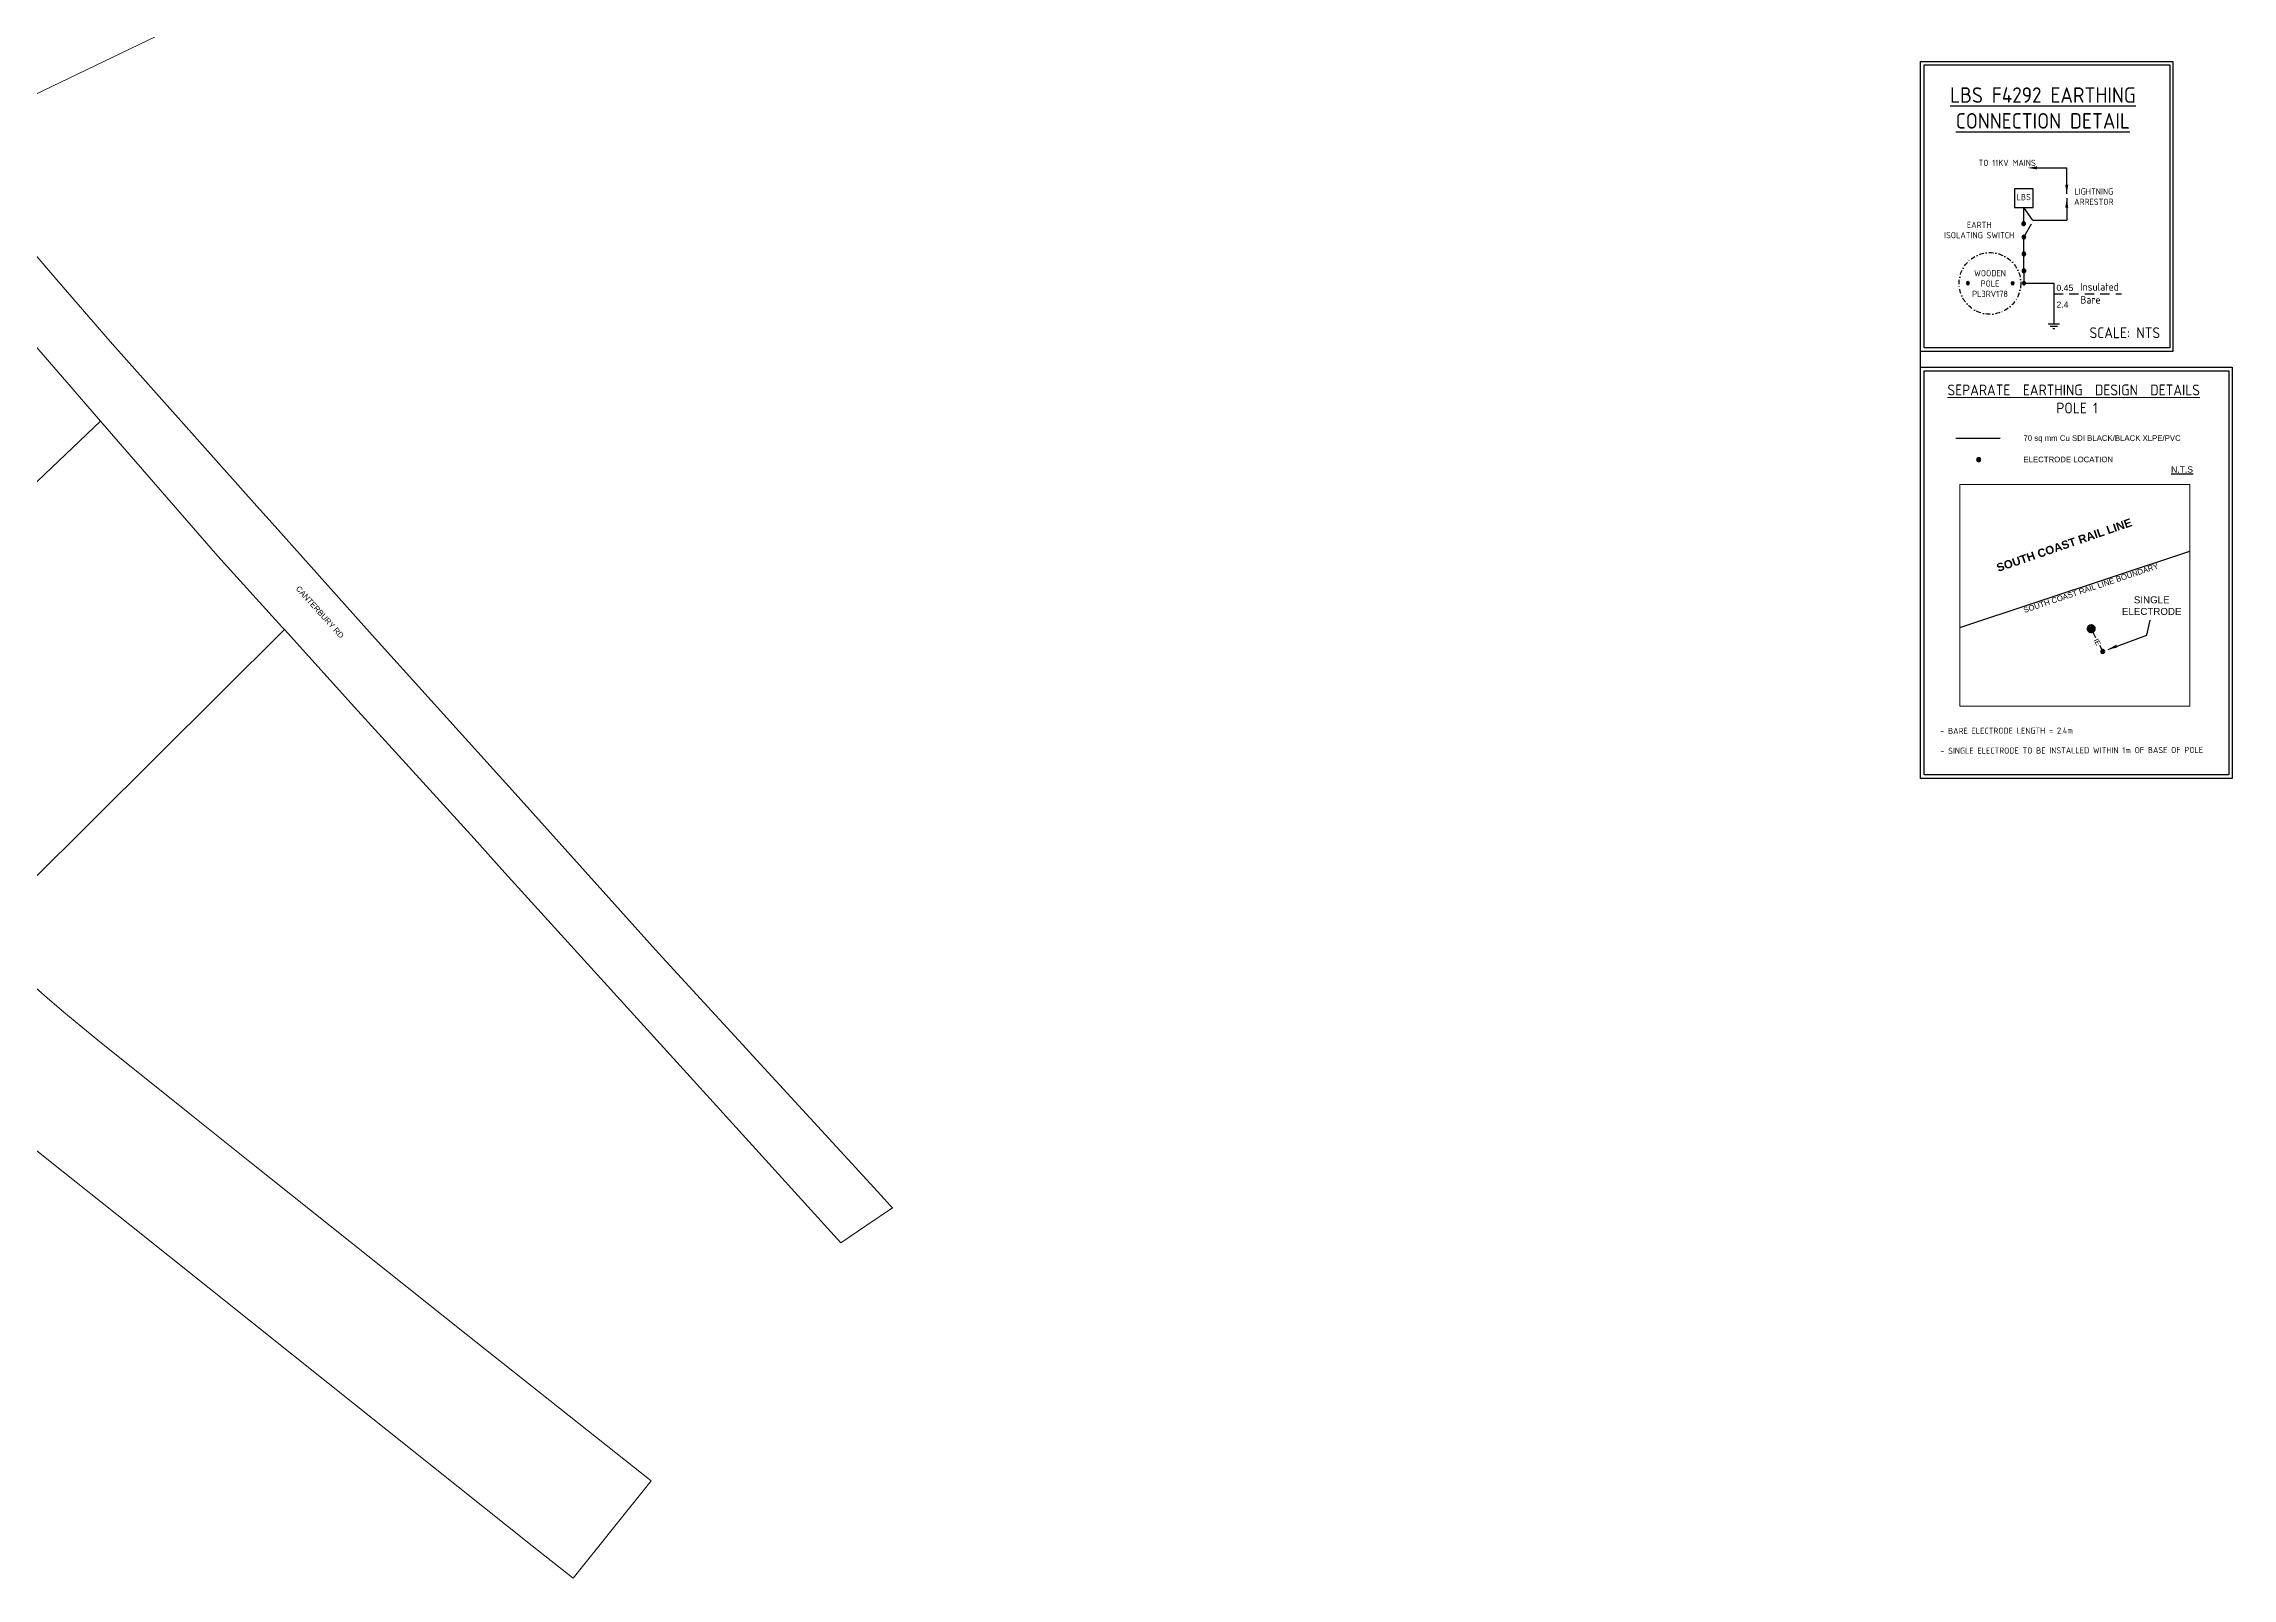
# Model space of a CAD drawing. Header units: metres. Extents: x 298818 to 303434, y 6182670 to 6184902.
# Drawn here: x 300628 to 301334, y 6183232 to 6183727 of the extents above; entities that cross this region are included whole.
import ezdxf
from ezdxf.enums import TextEntityAlignment as Align

# ---------------------------------------------------------------- set-up
doc = ezdxf.new("R2010")
doc.units = ezdxf.units.M
doc.linetypes.add('DASHDOT2', pattern=[0.5, 0.25, -0.125, 0, -0.125])
doc.linetypes.add('IECLdasha', pattern=[5, 3, -2])
doc.layers.get('0').update_dxf_attribs({"color": 6})
doc.layers.add('Cadastre Land Parcels_SP_EXT', color=9, linetype='Continuous', lineweight=5)
doc.layers.add('Cadastre Roads_SP_EXT', color=9, linetype='Continuous', lineweight=5)
for name, color, linetype in [('Earthing_SP_Misc', 7, 'Continuous'), ('Notes', 7, 'Continuous'), ('OH_Details_SP_MISC', 7, 'Continuous')]:
    doc.layers.add(name, color=color, linetype=linetype)
doc.styles.add('ARIAL', font='arial.ttf', dxfattribs={"height": 2})
doc.styles.add('iecARIALBOLD', font='arialbd.ttf')
doc.styles.add('iecISOCP', font='isocp.shx')
doc.styles.add('ieISOCP', font='isocp.shx')
doc.styles.add('POLE_LABEL', font='arial.ttf')
doc.styles.add('RoadName', font='arial.ttf', dxfattribs={"height": 2.5})
doc.styles.get("Standard").update_dxf_attribs({"font": 'arial.ttf'})
doc.linetypes.add('IECLCABIEE', pattern='A,6,-0.5,["IE",Standard,S=1.7,R=0,X=0.5,Y=-1],-2.8', length=9.3)
doc.dimstyles.new('GISCAD Dim Style', dxfattribs={"dimtxt": 2.5, "dimasz": 3, "dimexe": 1.25, "dimexo": 0.625, "dimtad": 1, "dimtoh": 1, "dimdec": 1, "dimtxsty": 'ARIAL', "dimcen": 2.5, "dimadec": 0, "dimazin": 0, "dimtfac": 1, "dimtdec": 1, "dimtmove": 0, "dimatfit": 3, "dimfxl": 1.25, "dimarcsym": 0})

# ---------------------------------------------------------------- blocks, each defined once
blk = doc.blocks.new('POLE_EXT')
blk.add_hatch(color=256).paths.add_polyline_path([(-1, 0, 1), (1, 0, 1)])
blk.add_lwpolyline([(-1, 0, 1), (1, 0, 1)], format="xyb", close=True)
for tag, height, flags, p in [('pNumber', 2.5, 8, (-17.8, 2.1)), ('OWNED_BY', 0.2, 9, (1.4, -0.4)), ('PARENT', 0.2, 9, (1.4, -0.6)), ('SPECIAL_USE', 0.2, 9, (1.4, -0.8)), ('STATE', 0.2, 9, (1.4, -1)), ('USAGE', 0.2, 9, (1.4, -1.2)), ('cLV', 0.2, 9, (1.4, -1.4)), ('hDepth', 0.2, 9, (1.4, -1.6)), ('hDia', 0.2, 9, (1.4, -1.8)), ('cHV', 0.2, 9, (1.4, -2)), ('LBRACKET', 0.2, 9, (1.4, -2.2)), ('LExisting', 0.2, 9, (1.4, -2.4)), ('LANTNUMBER', 0.2, 9, (1.4, -2.6)), ('LOther', 0.2, 9, (1.4, -2.8)), ('LRemove', 0.2, 9, (1.4, -3)), ('LEGEND', 0.2, 9, (1.4, -3.2)), ('cLinedev', 0.2, 9, (1.4, -3.4)), ('LOCATION', 0.2, 9, (1.4, -3.6)), ('pExisting', 0.2, 9, (1.4, -3.8)), ('PFNUMBER', 0.2, 9, (1.4, -4)), ('NEWPFNUMBER', 0.2, 9, (1.4, -4.2)), ('pFooting', 0.2, 9, (1.4, -4.4)), ('pNew', 0.2, 9, (1.4, -4.6)), ('pRelocate', 0.2, 9, (1.4, -5)), ('pRemove', 0.2, 9, (1.4, -5.2)), ('pReplace', 0.2, 9, (1.4, -5.4)), ('pStay', 0.2, 9, (1.4, -5.6)), ('pType', 0.2, 9, (1.4, -5.8)), ('cspan', 0.2, 9, (1.4, -6)), ('STREETNAME', 0.2, 9, (1.4, -6.2)), ('SUBURB', 0.2, 9, (1.4, -6.4)), ('NOTES', 0.2, 9, (1.4, -6.6)), ('MAINTAINED_BY', 0.2, 9, (1.4, -6.8)), ('OPERATED_BY', 0.2, 9, (1.4, -7))]:
    blk.add_attdef(tag, text='', height=height, dxfattribs=dict(flags=flags)).set_placement(p, align=Align.MIDDLE_LEFT)
at = {"style": 'POLE_LABEL'}
for tag, height, flags, p in [('STRUCTURE_PLANT_NUMBER', 0.2, 9, (1.4, 0)), ('ASSET_NUM', 2.5, 8, (2, 2)), ('STREET_CODE', 0.2, 9, (1.4, -0.2))]:
    blk.add_attdef(tag, text='', height=height, dxfattribs=dict(at, flags=flags)).set_placement(p, align=Align.MIDDLE_LEFT)
at = {"flags": 1}
blk.add_attdef('Z', (1.4, -7.3), '', height=0.2, dxfattribs=at)
blk = doc.blocks.new('Pole Exist (M02)')
blk.add_hatch(color=256).paths.add_polyline_path([(-1, 0, 1), (1, 0, 1)])
blk.add_lwpolyline([(-1, 0, 1), (1, 0, 1)], format="xyb", close=True)

msp = doc.modelspace()

# ---------------------------------------------------------------- hatches: boundary and pattern name
at = {"layer": 'Notes'}
h = msp.add_hatch(color=256, dxfattribs=at)
edge = h.paths.add_edge_path()
edge.add_arc((301288.86, 6183538), 1.49, 130.60512, 490.60512)

# ---------------------------------------------------------------- linework, layer by layer
at = {"color": 7, "linetype": 'Continuous'}
msp.add_line((301246.47, 6183538.41), (301320.7, 6183562.99), dxfattribs=at)
at = {"layer": 'Cadastre Land Parcels_SP_EXT', "linetype": 'Continuous'}
msp.add_lwpolyline([(300721.13, 6183756.4), (300683.2, 6183797.82), (300675.04, 6183794.36), (300646.88, 6183782.61), (300632.53, 6183784.33), (300551.27, 6183745.31), (300594.25, 6183695.27), (300721.13, 6183756.4)], close=True, dxfattribs=at)
for points in [[(300545.44, 6183508.58), (300646.72, 6183604.99), (300646.72, 6183604.99), (300635.82, 6183617.55), (300601.68, 6183656.91)], [(300623.46, 6183455.56), (300706.01, 6183537.77), (300705.19, 6183538.64), (300684.55, 6183561.36), (300671.66, 6183576.24), (300646.72, 6183604.99), (300545.44, 6183508.58)]]:
    msp.add_lwpolyline(points, dxfattribs=at)
at = {"layer": 'Cadastre Roads_SP_EXT', "linetype": 'Continuous'}
for points in [[(300601.68, 6183656.91), (300635.82, 6183617.55), (300646.72, 6183604.99), (300671.66, 6183576.24), (300684.55, 6183561.36), (300705.19, 6183538.64), (300706.01, 6183537.77), (300728.68, 6183512.7), (300767.22, 6183470.26), (300777.16, 6183459.27), (300845.38, 6183384.09), (300881.24, 6183344.62), (300885.54, 6183339.88), (300893.96, 6183345.52), (300902.17, 6183351.09), (300901.31, 6183352.03), (300900.54, 6183352.86), (300898.39, 6183355.2), (300896.25, 6183357.54), (300875.6, 6183380.04), (300857.15, 6183400.15), (300854.95, 6183402.54), (300826.72, 6183433.31), (300781.41, 6183483.72), (300734.36, 6183535.9), (300703.09, 6183570.94), (300697.16, 6183577.58), (300649.81, 6183630.66), (300646.39, 6183634.6), (300632.61, 6183650.59), (300594.25, 6183695.27)], [(300621.12, 6183373.59), (300630.52, 6183366.1), (300656.15, 6183345.64), (300681.8, 6183325.19), (300708.38, 6183303.96), (300738.17, 6183280.2), (300785.94, 6183242.11), (300794.13, 6183235.58), (300799.2, 6183231.62), (300824.32, 6183263.09), (300812.9, 6183272.04), (300764.7, 6183310.42), (300695.46, 6183365.56), (300675.54, 6183381.44), (300645.9, 6183405.22), (300640.39, 6183409.73), (300634.93, 6183414.3), (300629.51, 6183418.93), (300624.15, 6183423.62)]]:
    msp.add_lwpolyline(points, dxfattribs=at)
at = {"layer": 'Notes'}
for p, q in [((301269.94, 6183669.93), (301267.13, 6183673.88)), ((301267.14, 6183668.69), (301267.13, 6183673.88)), ((301269.92, 6183669.87), (301280.97, 6183669.84)), ((301267.15, 6183658.92), (301267.13, 6183664.37)), ((301267.18, 6183649.5), (301267.15, 6183658.92)), ((301267.18, 6183649.5), (301276.79, 6183649.5)), ((301276.79, 6183649.5), (301276.79, 6183636.23)), ((301278.62, 6183636.23), (301274.96, 6183636.23)), ((301278.01, 6183635.5), (301275.57, 6183635.5)), ((301277.1, 6183634.77), (301276.49, 6183634.77))]:
    msp.add_line(p, q, dxfattribs=at)
at = {"layer": 'Notes', "linetype": 'IECLdasha'}
msp.add_line((301276.79, 6183646), (301298.59, 6183646), dxfattribs=at)
at = {"layer": 'Notes', "linetype": 'IECLCABIEE', "lineweight": -3}
msp.add_line((301245.22, 6183599.5), (301259.48, 6183599.5), dxfattribs=at)
at = {"layer": 'Notes', "color": 7, "linetype": 'Continuous'}
for p, q in [((301288.91, 6183537.77), (301290.25, 6183535.14)), ((301291.5, 6183532.68), (301292.57, 6183530.64))]:
    msp.add_line(p, q, dxfattribs=at)
at = {"layer": 'Notes', "color": 7, "lineweight": -3}
for points in [[(301233.77, 6183721.07), (301315.23, 6183721.07), (301315.23, 6183627.41), (301233.77, 6183627.41)], [(301234.94, 6183719.89), (301314.17, 6183719.89), (301314.17, 6183628.62), (301234.94, 6183628.62)], [(301233.77, 6183622.41), (301334.35, 6183622.41), (301334.35, 6183489.64), (301233.77, 6183489.64)], [(301234.94, 6183621.22), (301333.29, 6183621.22), (301333.29, 6183490.85), (301234.94, 6183490.85)]]:
    msp.add_lwpolyline(points, close=True, dxfattribs=at)
at = {"layer": 'Notes'}
msp.add_lwpolyline([(301271.33, 6183686.69), (301280.96, 6183686.69)], dxfattribs=at)
msp.add_lwpolyline([(301264.11, 6183673.88), (301270.16, 6183673.88), (301270.16, 6183679.93), (301264.11, 6183679.93)], close=True, dxfattribs=at)
at = {"layer": 'Notes', "flags": 128}
msp.add_lwpolyline([(301267.13, 6183664.37), (301269.64, 6183668.69)], dxfattribs=at)
at = {"layer": 'Notes', "color": 7, "linetype": 'Continuous', "lineweight": 0}
msp.add_lwpolyline([(301246.47, 6183584.56), (301320.7, 6183584.56), (301320.7, 6183513.02), (301246.47, 6183513.02)], close=True, dxfattribs=at)
at = {"layer": 'Notes', "linetype": 'DASHDOT2', "ltscale": 6}
msp.add_circle((301256.19, 6183649.42), 9.94, dxfattribs=at)
at = {"layer": 'Notes'}
msp.add_solid([(301271.33, 6183686.19), (301268.33, 6183686.69), (301271.33, 6183687.19)], dxfattribs=at)
at = {"layer": 'OH_Details_SP_MISC', "color": 7, "linetype": 'Continuous'}
msp.add_line((301233.77, 6183622.41), (301233.77, 6183627.41), dxfattribs=at)

# ---------------------------------------------------------------- block references
at = {"layer": 'Notes'}
for name, p, xscale, yscale, zscale in [('POLE_EXT', (301267.07, 6183668.69), 0.6049999999813735, 0.6049999999813735, 0.6049999999813735), ('POLE_EXT', (301267.13, 6183664.37), 0.6049999999813735, 0.6049999999813735, 0.6049999999813735), ('POLE_EXT', (301267.15, 6183658.92), 0.6049999999813735, 0.6049999999813735, 0.6049999999813735), ('POLE_EXT', (301267.17, 6183653.48), 0.6049999999813735, 0.6049999999813735, 0.6049999999813735), ('POLE_EXT', (301249.08, 6183649.5), 0.5, 0.5, 0.5), ('POLE_EXT', (301263.52, 6183649.46), 0.5, 0.5, 0.5), ('POLE_EXT', (301267.17, 6183649.5), 0.5, 0.5, 0.5), ('POLE_EXT', (301267.18, 6183649.5), 0.5, 0.5, 0.5), ('Pole Exist (M02)', (301252.52, 6183592.52), 0.6599999999999682, 0.6599999999999682, 0.33)]:
    msp.add_blockref(name, p, dxfattribs=dict(at, xscale=xscale, yscale=yscale, zscale=zscale))
at = {"layer": 'Notes', "xscale": 0.6600000000000036, "yscale": 0.6600000000000036, "zscale": 0.33, "rotation": 211.0975516845337}
msp.add_blockref('Pole Exist (M02)', (301292.57, 6183530.64), dxfattribs=at)

# ---------------------------------------------------------------- texts
at = {"layer": 'Cadastre Roads_SP_EXT'}
msp.add_text('CANTERBURY RD', height=1.8, rotation=312.01537, dxfattribs=at).set_placement((300709.57, 6183550.81))
at = {"layer": 'Earthing_SP_Misc', "insert": (301273.27, 6183706.02), "char_height": 5, "width": 155.3148, "attachment_point": 5, "style": 'iecISOCP'}
msp.add_mtext('{\\LLBS F4292 EARTHING \\PCONNECTION DETAIL}', dxfattribs=at)
at = {"layer": 'Notes', "style": 'RoadName'}
for s, p in [('0.45', (301277.64, 6183646.97)), ('2.4', (301277.64, 6183641.56))]:
    msp.add_text(s, height=2, dxfattribs=at).set_placement(p)
at = {"layer": 'Notes'}
for s, height, rotation, style, p in [('SOUTH COAST RAIL LINE', 2.64, 18.94591, 'iecARIALBOLD', (301258.86, 6183556.3)), ('- BARE ELECTRODE LENGTH = 2.4m', 1.98, 0.19645, 'ieISOCP', (301240.16, 6183504.01)), ('- SINGLE ELECTRODE TO BE INSTALLED WITHIN 1m OF BASE OF POLE', 1.98, 0.19645, 'ieISOCP', (301240.19, 6183497.61))]:
    msp.add_text(s, height=height, rotation=rotation, dxfattribs=dict(at, style=style)).set_placement(p)
for s, insert, char_height, width, attachment_point, style in [('TO 11KV MAINS', (301261.73, 6183689.31), 2, 16.9833, 2, 'iecISOCP'), ('LIGHTNING ARRESTOR', (301289.7, 6183680.08), 2, 15.596, 2, 'iecISOCP'), ('LBS ', (301267.08, 6183678.26), 2, 18.8711, 2, 'iecISOCP'), ('EARTH \\PISOLATING SWITCH', (301252.74, 6183669.3), 2, 23.2984, 2, 'iecISOCP'), ('WOODEN\\PPOLE\\PPL3RV178', (301256.22, 6183653.71), 2, 15.596, 2, 'iecISOCP'), ('Insulated\\PBare', (301285.39, 6183649.57), 2.5, 6.8724, 1, 'iecISOCP'), ('{\\H0.7x;SCALE: NTS}', (301299.7, 6183633.49), 5, 49.4512, 5, 'iecISOCP'), ('{\\L\\C7;N.T.S}', (301318.16, 6183590.38), 1.98, 9.7304, 2, 'RoadName'), ('{\\C7;SINGLE\\PELECTRODE}', (301308.37, 6183548.44), 2.25, 8.8625, 2, 'RoadName')]:
    msp.add_mtext(s, dxfattribs=dict(at, insert=insert, char_height=char_height, width=width, attachment_point=attachment_point, style=style))
at = {"layer": 'Notes', "color": 7, "linetype": 'Continuous', "lineweight": 0, "insert": (301240.07, 6183616.79), "char_height": 3.5, "attachment_point": 1, "style": 'iecISOCP'}
msp.add_mtext_dynamic_manual_height_columns('\\pi2.4159;{\\LSEPARATE  EARTHING  DESIGN  DETAILS}\\P\\pi37.554;POLE 1', width=87.709, gutter_width=4, heights=[0], dxfattribs=at)
at = {"layer": 'Notes', "color": 7, "lineweight": -3, "insert": (301245.55, 6183600.42), "char_height": 1.65, "width": 119.1181, "attachment_point": 1, "line_spacing_factor": 1.2}
msp.add_mtext('\\pi21.45;{\\H1.0909x;70 sq mm Cu SDI BLACK/BLACK XLPE/PVC\\P\\pi0;}\\P\\pi21.45;{\\H1.0909x;ELECTRODE LOCATION}', dxfattribs=at)
at = {"layer": 'Notes', "insert": (301288.47, 6183551.99), "char_height": 1.8, "width": 48.2704, "attachment_point": 2, "rotation": 18.4191, "style": 'RoadName'}
msp.add_mtext('{\\C7;SOUTH COAST RAIL LINE BOUNDARY}', dxfattribs=at)
at = {"layer": 'Notes', "color": 7, "linetype": 'Continuous', "insert": (301291.08, 6183535.03), "char_height": 1.65, "attachment_point": 1, "rotation": 296.95596}
msp.add_mtext_dynamic_manual_height_columns('IE', width=3.0846, gutter_width=4, heights=[0], dxfattribs=at)

# ---------------------------------------------------------------- leaders
at = {"layer": 'Notes'}
for points in [[(301280.97, 6183678.3), (301280.96, 6183686.69)], [(301280.97, 6183676.87), (301280.97, 6183669.84)]]:
    msp.add_leader(points, dimstyle='GISCAD Dim Style', override={"dimgap": -0.625, "dimtad": 0}, dxfattribs=at)
at = {"layer": 'Notes', "color": 9}
msp.add_leader([(301294.29, 6183531.34), (301306.8, 6183535.94), (301307.84, 6183540.76)], dimstyle='GISCAD Dim Style', override={"dimasz": 3, "dimgap": 0.625, "dimtad": 0}, dxfattribs=at)

doc.saveas('drawing.dxf')
